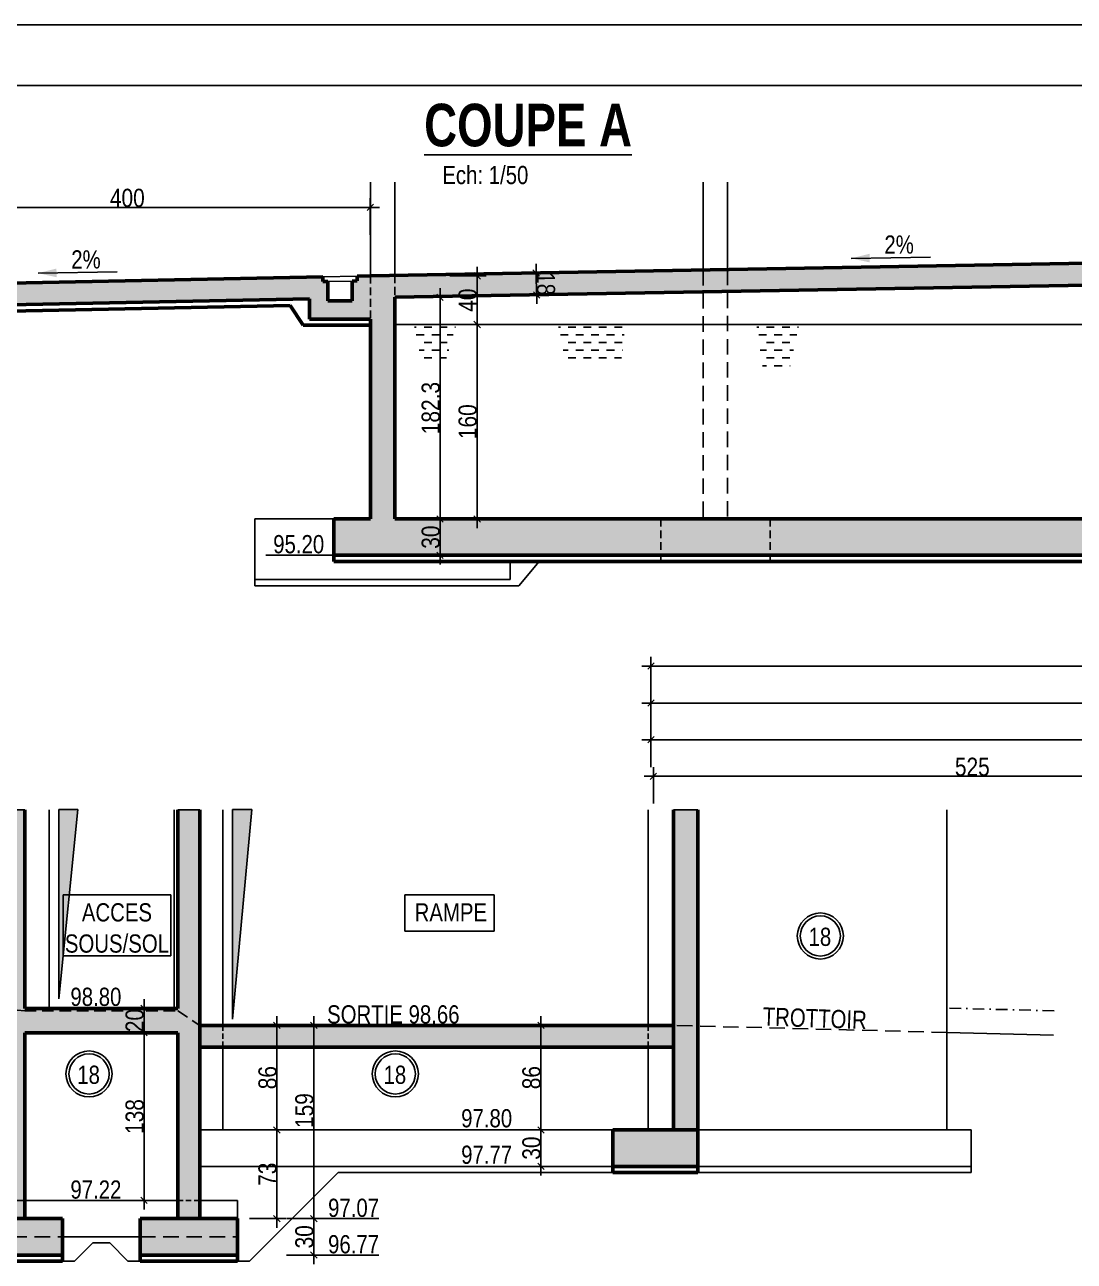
# Model space of a CAD drawing. Header units: centimetres. Extents: x -4990 to 114398, y -61489 to -12305.
# Drawn here: x 39443 to 40307, y -17874 to -16857 of the extents above; entities that cross this region are included whole.
import ezdxf
from ezdxf.enums import TextEntityAlignment as Align

# ---------------------------------------------------------------- set-up
doc = ezdxf.new("R2010")
doc.units = ezdxf.units.CM
doc.header["$LTSCALE"] = 0.5
doc.linetypes.add('CACHEX2', pattern=[19.05, 12.7, -6.35])
doc.linetypes.add('TIRETPT2', pattern=[12.7, 6.35, -3.175, 0, -3.175])
doc.layers.get('DEFPOINTS').update_dxf_attribs({"linetype": 'CONTINUOUS'})
for name, color, linetype in [('01_cote_gen', 4, 'CONTINUOUS'), ('01_linteaux', 2, 'CONTINUOUS'), ('01_poch_murs', 253, 'CONTINUOUS'), ('01_texte', 230, 'CONTINUOUS'), ('AA_COTES', 2, 'CONTINUOUS')]:
    doc.layers.add(name, color=color, linetype=linetype)
doc.layers.add('01_murs_coup', color=5, linetype='CONTINUOUS', lineweight=60)
doc.styles.add('impact', font='impact.ttf')
doc.styles.add('MATTE_TXT', font='arial.ttf')
doc.styles.add('STYLE2', font='ARIALN.TTF')
doc.dimstyles.new('JB50', dxfattribs={"dimscale": 0.1, "dimtxt": 150, "dimasz": 15, "dimexe": 0.1, "dimexo": 0.1, "dimgap": 0.09, "dimtad": 1, "dimdec": 1, "dimdsep": 46, "dimtxsty": 'STYLE2', "dimblk1": 'BOND_G', "dimblk2": 'BOND_D', "dimsah": 1, "dimcen": 1.5, "dimdle": 0.01, "dimse1": 1, "dimse2": 1, "dimclrd": 4, "dimclre": 2, "dimclrt": 6, "dimazin": 2, "dimtfac": 2.333333, "dimtdec": 1, "dimtix": 1, "dimtmove": 2, "dimatfit": 3, "dimldrblk": 'BOND_G', "dimfxl": 1, "dimtolj": 1, "dimtzin": 0, "dimarcsym": 0})

# ---------------------------------------------------------------- blocks, each defined once
blk = doc.blocks.new('BOND_G')
at = {"layer": 'AA_COTES', "color": 0}
for p, q in [((0, -5), (0, 15)), ((5, 0), (-5, 0)), ((1.77, 1.77), (-1.77, -1.77))]:
    blk.add_line(p, q, dxfattribs=at)
blk = doc.blocks.new('BOND_D')
at = {"layer": 'AA_COTES', "color": 0}
for p, q in [((5, 0), (-5, 0)), ((-1.77, -1.77), (1.77, 1.77)), ((0, 5), (0, -15))]:
    blk.add_line(p, q, dxfattribs=at)
blk = doc.blocks.new('*D86')
at = {"layer": '01_cote_gen', "color": 4, "lineweight": -2, "transparency": 16777216}
blk.add_line((39962.1, -17475.2), (40484.1, -17475.2), dxfattribs=at)
at = {"layer": 'DEFPOINTS', "color": 0, "transparency": 16777216}
for p in [(40485.6, -17475.2), (40485.6, -17917.5), (39960.6, -18082.5)]:
    blk.add_point(p, dxfattribs=at)
at = {"layer": '01_cote_gen', "color": 4, "lineweight": -2, "transparency": 16777216, "xscale": 1.5, "yscale": 1.5, "zscale": 1.5, "rotation": 180}
blk.add_blockref('BOND_G', (39960.6, -17475.2), dxfattribs=at)
at = {"layer": '01_cote_gen', "color": 4, "lineweight": -2, "transparency": 16777216, "xscale": 1.5, "yscale": 1.5, "zscale": 1.5}
blk.add_blockref('BOND_D', (40485.6, -17475.2), dxfattribs=at)
at = {"layer": '01_cote_gen', "color": 6, "transparency": 16777216, "insert": (40223.1, -17467.5), "char_height": 15, "attachment_point": 5, "style": 'STYLE2'}
blk.add_mtext('\\A1;525', dxfattribs=at)
blk = doc.blocks.new('*D88')
at = {"layer": '01_cote_gen', "color": 4, "lineweight": -2, "transparency": 16777216}
blk.add_line((39960.1, -17445.1), (40929.1, -17445.1), dxfattribs=at)
at = {"layer": 'DEFPOINTS', "color": 0, "transparency": 16777216}
for p in [(40930.6, -17445.1), (39958.6, -17497.7), (40930.6, -17497.7)]:
    blk.add_point(p, dxfattribs=at)
at = {"layer": '01_cote_gen', "color": 4, "lineweight": -2, "transparency": 16777216, "xscale": 1.5, "yscale": 1.5, "zscale": 1.5, "rotation": 180}
blk.add_blockref('BOND_G', (39958.6, -17445.1), dxfattribs=at)
at = {"layer": '01_cote_gen', "color": 4, "lineweight": -2, "transparency": 16777216, "xscale": 1.5, "yscale": 1.5, "zscale": 1.5}
blk.add_blockref('BOND_D', (40930.6, -17445.1), dxfattribs=at)
at = {"layer": '01_cote_gen', "color": 6, "transparency": 16777216, "insert": (40444.6, -17437.4), "char_height": 15, "attachment_point": 5, "style": 'STYLE2'}
blk.add_mtext('\\A1;972', dxfattribs=at)
blk = doc.blocks.new('*D89')
at = {"layer": '01_cote_gen', "color": 4, "lineweight": -2, "transparency": 16777216}
blk.add_line((39960.1, -17414.9), (42635.1, -17414.9), dxfattribs=at)
at = {"layer": 'DEFPOINTS', "color": 0, "transparency": 16777216}
for p in [(42636.6, -17414.9), (39958.6, -17497.7), (42636.6, -17497.7)]:
    blk.add_point(p, dxfattribs=at)
at = {"layer": '01_cote_gen', "color": 4, "lineweight": -2, "transparency": 16777216, "xscale": 1.5, "yscale": 1.5, "zscale": 1.5, "rotation": 180}
blk.add_blockref('BOND_G', (39958.6, -17414.9), dxfattribs=at)
at = {"layer": '01_cote_gen', "color": 4, "lineweight": -2, "transparency": 16777216, "xscale": 1.5, "yscale": 1.5, "zscale": 1.5}
blk.add_blockref('BOND_D', (42636.6, -17414.9), dxfattribs=at)
at = {"layer": '01_cote_gen', "color": 6, "transparency": 16777216, "insert": (41240.1, -17407.2), "char_height": 15, "attachment_point": 5, "style": 'STYLE2'}
blk.add_mtext('\\A1;2678', dxfattribs=at)
blk = doc.blocks.new('*D91')
at = {"layer": '01_cote_gen', "color": 4, "lineweight": -2, "transparency": 16777216}
blk.add_line((39960.1, -17384.5), (44744.1, -17384.5), dxfattribs=at)
at = {"layer": 'DEFPOINTS', "color": 0, "transparency": 16777216}
for p in [(44745.6, -17384.5), (44745.6, -17392.8), (39958.6, -17407.4)]:
    blk.add_point(p, dxfattribs=at)
at = {"layer": '01_cote_gen', "color": 4, "lineweight": -2, "transparency": 16777216, "xscale": 1.5, "yscale": 1.5, "zscale": 1.5, "rotation": 180}
blk.add_blockref('BOND_G', (39958.6, -17384.5), dxfattribs=at)
at = {"layer": '01_cote_gen', "color": 4, "lineweight": -2, "transparency": 16777216, "xscale": 1.5, "yscale": 1.5, "zscale": 1.5}
blk.add_blockref('BOND_D', (44745.6, -17384.5), dxfattribs=at)
at = {"layer": '01_cote_gen', "color": 6, "transparency": 16777216, "insert": (42352.1, -17376.9), "char_height": 15, "attachment_point": 5, "style": 'STYLE2'}
blk.add_mtext('\\A1;4787', dxfattribs=at)
blk = doc.blocks.new('*D344')
at = {"layer": '01_cote_gen', "color": 4, "lineweight": -2, "transparency": 16777216}
blk.add_line((39815.5, -17104.9), (39815.5, -17261.9), dxfattribs=at)
at = {"layer": 'DEFPOINTS', "color": 0, "transparency": 16777216}
for p in [(39813.1, -17103.4), (39815.5, -17263.4), (39821.6, -17263.4)]:
    blk.add_point(p, dxfattribs=at)
at = {"layer": '01_cote_gen', "color": 4, "lineweight": -2, "transparency": 16777216, "xscale": 1.5, "yscale": 1.5, "zscale": 1.5}
for name, p, rotation in [('BOND_G', (39815.5, -17103.4), 90), ('BOND_D', (39815.5, -17263.4), 270)]:
    blk.add_blockref(name, p, dxfattribs=dict(at, rotation=rotation))
at = {"layer": '01_cote_gen', "color": 6, "transparency": 16777216, "insert": (39807.8, -17183.4), "char_height": 15, "attachment_point": 5, "rotation": 90, "style": 'STYLE2'}
blk.add_mtext('\\A1;160', dxfattribs=at)
blk = doc.blocks.new('*D345')
at = {"layer": '01_cote_gen', "color": 4, "lineweight": -2, "transparency": 16777216}
blk.add_line((39815.5, -17064.9), (39815.5, -17101.9), dxfattribs=at)
at = {"layer": 'DEFPOINTS', "color": 0, "transparency": 16777216}
for p in [(39706, -17063.4), (39730.4, -17103.4), (39815.5, -17103.4)]:
    blk.add_point(p, dxfattribs=at)
at = {"layer": '01_cote_gen', "color": 4, "lineweight": -2, "transparency": 16777216, "xscale": 1.5, "yscale": 1.5, "zscale": 1.5}
for name, p, rotation in [('BOND_G', (39815.5, -17063.4), 90), ('BOND_D', (39815.5, -17103.4), 270)]:
    blk.add_blockref(name, p, dxfattribs=dict(at, rotation=rotation))
at = {"layer": '01_cote_gen', "color": 6, "transparency": 16777216, "insert": (39807.8, -17083.4), "char_height": 15, "attachment_point": 5, "rotation": 90, "style": 'STYLE2'}
blk.add_mtext('\\A1;40', dxfattribs=at)
blk = doc.blocks.new('*D346')
at = {"layer": '01_cote_gen', "color": 4, "lineweight": -2, "transparency": 16777216}
blk.add_line((39785, -17082.5), (39785, -17261.9), dxfattribs=at)
at = {"layer": 'DEFPOINTS', "color": 0, "transparency": 16777216}
for p in [(39747.6, -17081), (39773.6, -17263.4), (39785, -17263.4)]:
    blk.add_point(p, dxfattribs=at)
at = {"layer": '01_cote_gen', "color": 4, "lineweight": -2, "transparency": 16777216, "xscale": 1.5, "yscale": 1.5, "zscale": 1.5}
for name, p, rotation in [('BOND_G', (39785, -17081), 90), ('BOND_D', (39785, -17263.4), 270)]:
    blk.add_blockref(name, p, dxfattribs=dict(at, rotation=rotation))
at = {"layer": '01_cote_gen', "color": 6, "transparency": 16777216, "insert": (39777.4, -17172.2), "char_height": 15, "attachment_point": 5, "rotation": 90, "style": 'STYLE2'}
blk.add_mtext('\\A1;182.3', dxfattribs=at)
blk = doc.blocks.new('*D347')
at = {"layer": '01_cote_gen', "color": 4, "lineweight": -2, "transparency": 16777216}
blk.add_line((39864.2, -17062.5), (39864.4, -17077.5), dxfattribs=at)
at = {"layer": 'DEFPOINTS', "color": 0, "transparency": 16777216}
for p in [(39868.8, -17060.9), (39864.5, -17079), (39869.1, -17078.9)]:
    blk.add_point(p, dxfattribs=at)
at = {"layer": '01_cote_gen', "color": 4, "lineweight": -2, "transparency": 16777216, "xscale": 1.5, "yscale": 1.5, "zscale": 1.5}
for name, p, rotation in [('BOND_G', (39864.2, -17061), 91.00132240605959), ('BOND_D', (39864.5, -17079), 271.0013224060596)]:
    blk.add_blockref(name, p, dxfattribs=dict(at, rotation=rotation))
at = {"layer": '01_cote_gen', "color": 6, "transparency": 16777216, "insert": (39872, -17069.8), "char_height": 15, "attachment_point": 5, "rotation": 271.0013, "style": 'STYLE2'}
blk.add_mtext('\\A1;18', dxfattribs=at)
blk = doc.blocks.new('*D348')
at = {"layer": '01_cote_gen', "color": 4, "lineweight": -2, "transparency": 16777216}
blk.add_line((39785, -17264.9), (39785, -17291.9), dxfattribs=at)
at = {"layer": 'DEFPOINTS', "color": 0, "transparency": 16777216}
for p in [(39762.5, -17263.4), (39762.5, -17293.4), (39785, -17293.4)]:
    blk.add_point(p, dxfattribs=at)
at = {"layer": '01_cote_gen', "color": 4, "lineweight": -2, "transparency": 16777216, "xscale": 1.5, "yscale": 1.5, "zscale": 1.5}
for name, p, rotation in [('BOND_G', (39785, -17263.4), 90), ('BOND_D', (39785, -17293.4), 270)]:
    blk.add_blockref(name, p, dxfattribs=dict(at, rotation=rotation))
at = {"layer": '01_cote_gen', "color": 6, "transparency": 16777216, "insert": (39777.4, -17278.4), "char_height": 15, "attachment_point": 5, "rotation": 90, "style": 'STYLE2'}
blk.add_mtext('\\A1;30', dxfattribs=at)
blk = doc.blocks.new('*D355')
at = {"layer": '01_cote_gen', "color": 4, "lineweight": -2, "transparency": 16777216}
blk.add_line((39329.1, -17007), (39726.1, -17007), dxfattribs=at)
at = {"layer": 'DEFPOINTS', "color": 0, "transparency": 16777216}
for p in [(39727.6, -17007), (39727.6, -17057.4), (39327.6, -17071.4)]:
    blk.add_point(p, dxfattribs=at)
at = {"layer": '01_cote_gen', "color": 4, "lineweight": -2, "transparency": 16777216, "xscale": 1.5, "yscale": 1.5, "zscale": 1.5, "rotation": 180}
blk.add_blockref('BOND_G', (39327.6, -17007), dxfattribs=at)
at = {"layer": '01_cote_gen', "color": 4, "lineweight": -2, "transparency": 16777216, "xscale": 1.5, "yscale": 1.5, "zscale": 1.5}
blk.add_blockref('BOND_D', (39727.6, -17007), dxfattribs=at)
at = {"layer": '01_cote_gen', "color": 6, "transparency": 16777216, "insert": (39527.6, -16999.3), "char_height": 15, "attachment_point": 5, "style": 'STYLE2'}
blk.add_mtext('\\A1;400', dxfattribs=at)
blk = doc.blocks.new('*D403')
at = {"layer": '01_cote_gen', "color": 4, "lineweight": -2, "transparency": 16777216}
blk.add_line((39541.4, -17822.7), (39541.4, -17687.7), dxfattribs=at)
at = {"layer": 'DEFPOINTS', "color": 0, "transparency": 16777216}
for p in [(39525.2, -17686.2), (39541.4, -17686.2), (39515.9, -17824.2)]:
    blk.add_point(p, dxfattribs=at)
at = {"layer": '01_cote_gen', "color": 4, "lineweight": -2, "transparency": 16777216, "xscale": 1.5, "yscale": 1.5, "zscale": 1.5}
for name, p, rotation in [('BOND_D', (39541.4, -17686.2), 90), ('BOND_G', (39541.4, -17824.2), 270)]:
    blk.add_blockref(name, p, dxfattribs=dict(at, rotation=rotation))
at = {"layer": '01_cote_gen', "color": 6, "transparency": 16777216, "insert": (39533.7, -17755.2), "char_height": 15, "attachment_point": 5, "rotation": 90, "style": 'STYLE2'}
blk.add_mtext('\\A1;138', dxfattribs=at)
blk = doc.blocks.new('*D404')
at = {"layer": '01_cote_gen', "color": 4, "lineweight": -2, "transparency": 16777216}
blk.add_line((39541.4, -17684.7), (39541.4, -17667.7), dxfattribs=at)
at = {"layer": 'DEFPOINTS', "color": 0, "transparency": 16777216}
for p in [(39541.4, -17666.2), (39563.9, -17666.2), (39563.9, -17686.2)]:
    blk.add_point(p, dxfattribs=at)
at = {"layer": '01_cote_gen', "color": 4, "lineweight": -2, "transparency": 16777216, "xscale": 1.5, "yscale": 1.5, "zscale": 1.5}
for name, p, rotation in [('BOND_D', (39541.4, -17666.2), 90), ('BOND_G', (39541.4, -17686.2), 270)]:
    blk.add_blockref(name, p, dxfattribs=dict(at, rotation=rotation))
at = {"layer": '01_cote_gen', "color": 6, "transparency": 16777216, "insert": (39533.7, -17676.2), "char_height": 15, "attachment_point": 5, "rotation": 90, "style": 'STYLE2'}
blk.add_mtext('\\A1;20', dxfattribs=at)
blk = doc.blocks.new('*D405')
at = {"layer": '01_cote_gen', "color": 4, "lineweight": -2, "transparency": 16777216}
blk.add_line((39681.1, -17681.7), (39681.1, -17837.7), dxfattribs=at)
at = {"layer": 'DEFPOINTS', "color": 0, "transparency": 16777216}
for p in [(39657.9, -17680.2), (39618.2, -17839.2), (39681.1, -17839.2)]:
    blk.add_point(p, dxfattribs=at)
at = {"layer": '01_cote_gen', "color": 4, "lineweight": -2, "transparency": 16777216, "xscale": 1.5, "yscale": 1.5, "zscale": 1.5}
for name, p, rotation in [('BOND_G', (39681.1, -17680.2), 90), ('BOND_D', (39681.1, -17839.2), 270)]:
    blk.add_blockref(name, p, dxfattribs=dict(at, rotation=rotation))
at = {"layer": '01_cote_gen', "color": 6, "transparency": 16777216, "insert": (39673.4, -17750.3), "char_height": 15, "attachment_point": 5, "rotation": 90, "style": 'STYLE2'}
blk.add_mtext('\\A1;159', dxfattribs=at)
blk = doc.blocks.new('*D406')
at = {"layer": '01_cote_gen', "color": 4, "lineweight": -2, "transparency": 16777216}
blk.add_line((39681.1, -17840.7), (39681.1, -17867.7), dxfattribs=at)
at = {"layer": 'DEFPOINTS', "color": 0, "transparency": 16777216}
for p in [(39673.6, -17839.2), (39613.4, -17869.2), (39681.1, -17869.2)]:
    blk.add_point(p, dxfattribs=at)
at = {"layer": '01_cote_gen', "color": 4, "lineweight": -2, "transparency": 16777216, "xscale": 1.5, "yscale": 1.5, "zscale": 1.5}
for name, p, rotation in [('BOND_G', (39681.1, -17839.2), 90), ('BOND_D', (39681.1, -17869.2), 270)]:
    blk.add_blockref(name, p, dxfattribs=dict(at, rotation=rotation))
at = {"layer": '01_cote_gen', "color": 6, "transparency": 16777216, "insert": (39673.4, -17854.2), "char_height": 15, "attachment_point": 5, "rotation": 90, "style": 'STYLE2'}
blk.add_mtext('\\A1;30', dxfattribs=at)
blk = doc.blocks.new('*D407')
at = {"layer": '01_cote_gen', "color": 4, "lineweight": -2, "transparency": 16777216}
blk.add_line((39650.7, -17767.7), (39650.7, -17837.7), dxfattribs=at)
at = {"layer": 'DEFPOINTS', "color": 0, "transparency": 16777216}
for p in [(39641.6, -17766.2), (39650.7, -17839.2), (39658.6, -17839.2)]:
    blk.add_point(p, dxfattribs=at)
at = {"layer": '01_cote_gen', "color": 4, "lineweight": -2, "transparency": 16777216, "xscale": 1.5, "yscale": 1.5, "zscale": 1.5}
for name, p, rotation in [('BOND_G', (39650.7, -17766.2), 90), ('BOND_D', (39650.7, -17839.2), 270)]:
    blk.add_blockref(name, p, dxfattribs=dict(at, rotation=rotation))
at = {"layer": '01_cote_gen', "color": 6, "transparency": 16777216, "insert": (39643.1, -17802.7), "char_height": 15, "attachment_point": 5, "rotation": 90, "style": 'STYLE2'}
blk.add_mtext('\\A1;73', dxfattribs=at)
blk = doc.blocks.new('*D408')
at = {"layer": '01_cote_gen', "color": 4, "lineweight": -2, "transparency": 16777216}
blk.add_line((39650.7, -17681.7), (39650.7, -17764.7), dxfattribs=at)
at = {"layer": 'DEFPOINTS', "color": 0, "transparency": 16777216}
for p in [(39649.7, -17680.2), (39643.2, -17766.2), (39650.7, -17766.2)]:
    blk.add_point(p, dxfattribs=at)
at = {"layer": '01_cote_gen', "color": 4, "lineweight": -2, "transparency": 16777216, "xscale": 1.5, "yscale": 1.5, "zscale": 1.5}
for name, p, rotation in [('BOND_G', (39650.7, -17680.2), 90), ('BOND_D', (39650.7, -17766.2), 270)]:
    blk.add_blockref(name, p, dxfattribs=dict(at, rotation=rotation))
at = {"layer": '01_cote_gen', "color": 6, "transparency": 16777216, "insert": (39643.1, -17723.2), "char_height": 15, "attachment_point": 5, "rotation": 90, "style": 'STYLE2'}
blk.add_mtext('\\A1;86', dxfattribs=at)
blk = doc.blocks.new('*D409')
at = {"layer": '01_poch_murs', "color": 4, "lineweight": -2, "transparency": 16777216}
blk.add_line((39868, -17794.7), (39868, -17767.7), dxfattribs=at)
at = {"layer": 'DEFPOINTS', "color": 0, "transparency": 16777216}
for p in [(39868, -17766.2), (39890.4, -17766.2), (39890.4, -17796.2)]:
    blk.add_point(p, dxfattribs=at)
at = {"layer": '01_poch_murs', "color": 4, "lineweight": -2, "transparency": 16777216, "xscale": 1.5, "yscale": 1.5, "zscale": 1.5}
for name, p, rotation in [('BOND_D', (39868, -17766.2), 90), ('BOND_G', (39868, -17796.2), 270)]:
    blk.add_blockref(name, p, dxfattribs=dict(at, rotation=rotation))
at = {"layer": '01_poch_murs', "color": 6, "transparency": 16777216, "insert": (39860.3, -17781.2), "char_height": 15, "attachment_point": 5, "rotation": 90, "style": 'STYLE2'}
blk.add_mtext('\\A1;30', dxfattribs=at)
blk = doc.blocks.new('*D410')
at = {"layer": '01_poch_murs', "color": 4, "lineweight": -2, "transparency": 16777216}
blk.add_line((39868, -17764.7), (39868, -17681.7), dxfattribs=at)
at = {"layer": 'DEFPOINTS', "color": 0, "transparency": 16777216}
for p in [(39868, -17680.2), (39899.3, -17680.2), (39890.5, -17766.2)]:
    blk.add_point(p, dxfattribs=at)
at = {"layer": '01_poch_murs', "color": 4, "lineweight": -2, "transparency": 16777216, "xscale": 1.5, "yscale": 1.5, "zscale": 1.5}
for name, p, rotation in [('BOND_D', (39868, -17680.2), 90), ('BOND_G', (39868, -17766.2), 270)]:
    blk.add_blockref(name, p, dxfattribs=dict(at, rotation=rotation))
at = {"layer": '01_poch_murs', "color": 6, "transparency": 16777216, "insert": (39860.3, -17723.2), "char_height": 15, "attachment_point": 5, "rotation": 90, "style": 'STYLE2'}
blk.add_mtext('\\A1;86', dxfattribs=at)

msp = doc.modelspace()

# ---------------------------------------------------------------- hatches: boundary and pattern name
at = {"layer": '01_linteaux'}
h = msp.add_hatch(dxfattribs=at)
h.set_pattern_fill('DASH', color=256, scale=2)
h.set_pattern_definition([(0, (1322.558, 160.088), (6.35, 6.35), [6.35, -6.35])])
h.paths.add_polyline_path([(39798.474, -17103.356), (39763.386, -17103.356), (39769.234, -17131.497), (39790.077, -17131.497)])
h = msp.add_hatch(dxfattribs=at)
h.set_pattern_fill('DASH', color=256, scale=2)
h.set_pattern_definition([(0, (1441.103, 160.088), (6.35, 6.35), [6.35, -6.35])])
h.paths.add_polyline_path([(39937.418, -17103.356), (39881.931, -17103.356), (39887.779, -17131.497), (39934.369, -17131.497)])
h = msp.add_hatch(dxfattribs=at)
h.set_pattern_fill('DASH', color=256, scale=2)
h.set_pattern_definition([(0, (1604.5235, 160.088), (6.35, 6.35), [6.35, -6.35])])
h.paths.add_polyline_path([(40080.44, -17103.356), (40045.352, -17103.356), (40051.2, -17142.924), (40072.043, -17142.924)])
at = {"layer": '01_poch_murs'}
h = msp.add_hatch(color=256, dxfattribs=at)
h.dxf.hatch_style = 1
h.paths.add_polyline_path([(39327.649, -17071.356), (39262.267, -17072.663), (39262.527, -17085.661), (39327.649, -17084.358)])
h.paths.add_polyline_path([(39692.649, -17068.056), (39688.649, -17068.136), (39688.649, -17064.136), (39327.649, -17071.356), (39327.649, -17084.358), (39327.649, -17089.356), (39677.649, -17082.356), (39677.649, -17099.06), (39727.649, -17099.06), (39727.649, -17263.356), (39697.649, -17263.356), (39697.649, -17293.356), (40578.649, -17293.356), (40578.649, -17263.356), (40548.649, -17263.356), (40548.649, -17067.006), (40948.649, -17060.015), (40948.649, -17042.015), (40487.649, -17050.072), (40487.649, -17054.142), (40483.649, -17054.142), (40483.649, -17068.142), (40528.649, -17067.356), (40528.649, -17263.356), (39747.649, -17263.356), (39747.649, -17081.006), (40383.649, -17069.89), (40383.649, -17055.89), (40379.649, -17055.89), (40379.649, -17051.96), (39727.649, -17063.356), (39716.649, -17063.576), (39716.649, -17067.576), (39712.649, -17067.656), (39712.649, -17084.06), (39692.649, -17084.06)])
h = msp.add_hatch(color=256, dxfattribs=at)
h.dxf.hatch_style = 1
h.paths.add_polyline_path([(39443.157, -17502.766), (39425.157, -17502.766), (39425.157, -17538.205), (39130.157, -17538.205), (39130.157, -17502.766), (39112.157, -17502.766), (39112.157, -17538.205), (37987.157, -17538.205), (37987.157, -17824.205), (38007.157, -17824.205), (38007.157, -17561.205), (39112.157, -17561.205), (39112.157, -17824.205), (39130.157, -17824.205), (39130.157, -17561.205), (39425.157, -17561.205), (39425.157, -17839.205), (39443.157, -17839.205), (39443.157, -17686.205), (39569.157, -17686.205), (39569.157, -17839.205), (39587.157, -17839.205), (39587.157, -17502.766), (39569.157, -17502.766), (39569.157, -17666.205), (39443.157, -17666.205)])
h.paths.add_polyline_path([(39112.157, -17781.205), (38017.157, -17781.205), (38017.157, -17784.205), (38007.157, -17784.205), (38007.157, -17794.205), (39112.157, -17794.205)], flags=17)
h.paths.add_polyline_path([(38057.157, -17824.205), (37987.157, -17824.205), (37987.157, -17854.205), (38057.157, -17854.205)])
h.paths.add_polyline_path([(39171.157, -17824.205), (39071.157, -17824.205), (39071.157, -17854.205), (39171.157, -17854.205)])
h.paths.add_polyline_path([(39425.157, -17781.205), (39130.157, -17781.205), (39130.157, -17794.205), (39425.157, -17794.205)], flags=17)
h.paths.add_polyline_path([(39977.157, -17680.205), (39587.157, -17680.205), (39587.157, -17698.205), (39977.157, -17698.205)])
h.paths.add_polyline_path([(39997.157, -17766.205), (39927.157, -17766.205), (39927.157, -17796.205), (39997.157, -17796.205)])
h.paths.add_polyline_path([(39997.157, -17502.766), (39977.157, -17502.766), (39977.157, -17766.205), (39997.157, -17766.205)])
h.paths.add_polyline_path([(39618.157, -17839.205), (39538.157, -17839.205), (39538.157, -17869.205), (39618.157, -17869.205)])
h.paths.add_polyline_path([(39474.157, -17839.205), (39394.157, -17839.205), (39394.157, -17869.205), (39474.157, -17869.205)])

# ---------------------------------------------------------------- linework, layer by layer
at = {"layer": '01_cote_gen'}
for p, q in [((47895.797, -16856.715), (37832.394, -16856.715)), ((39425.157, -17824.205), (39443.157, -17824.205))]:
    msp.add_line(p, q, dxfattribs=at)
at = {"layer": '01_linteaux'}
for p, q in [((39727.649, -17063.356), (39727.649, -16986.399)), ((39747.649, -17063.006), (39747.649, -16986.399)), ((40001.649, -17058.567), (40001.649, -16986.399)), ((40021.649, -17058.217), (40021.649, -16986.399)), ((39688.649, -17064.136), (39716.649, -17063.576)), ((39692.649, -17068.056), (39712.649, -17067.656)), ((39747.649, -17103.356), (40528.649, -17103.356)), ((39790.077, -17131.497), (39790.077, -17131.497)), ((39908.622, -17131.497), (39908.622, -17131.497)), ((40072.043, -17131.497), (40072.043, -17131.497)), ((39632.649, -17263.356), (39632.649, -17318.356)), ((39697.649, -17263.356), (39632.649, -17263.356)), ((39842.649, -17298.356), (39842.649, -17313.356)), ((39849.978, -17318.356), (39866.663, -17298.356)), ((39632.649, -17313.356), (39842.649, -17313.356)), ((39632.649, -17318.356), (39849.978, -17318.356)), ((39463.157, -17502.766), (39463.157, -17666.205)), ((39566.157, -17502.766), (39566.157, -17666.205)), ((39606.157, -17502.766), (39606.157, -17680.205)), ((39956.157, -17502.766), (39956.157, -17680.205)), ((40202.157, -17766.205), (40202.157, -17502.766)), ((40289.854, -17688.223), (40202.157, -17685.974)), ((39606.157, -17698.205), (39606.157, -17766.205)), ((39956.157, -17698.205), (39956.157, -17766.205)), ((39927.157, -17766.205), (39587.157, -17766.205)), ((39997.157, -17766.205), (40222.157, -17766.205)), ((40222.157, -17801.205), (40222.157, -17766.205)), ((39927.157, -17796.205), (39587.157, -17796.205)), ((39997.157, -17796.205), (40222.157, -17796.205)), ((39628.157, -17874.205), (39701.157, -17801.205)), ((39927.157, -17801.205), (39701.157, -17801.205)), ((39997.157, -17801.205), (40222.157, -17801.205)), ((39443.157, -17824.205), (39569.157, -17824.205)), ((39587.157, -17824.205), (39618.157, -17824.205)), ((39618.157, -17839.205), (39618.157, -17824.205)), ((39474.157, -17854.205), (39538.157, -17854.205)), ((39484.157, -17874.205), (39499.157, -17859.205)), ((39499.157, -17859.205), (39513.157, -17859.205)), ((39528.157, -17874.205), (39513.157, -17859.205)), ((39484.157, -17874.205), (39474.157, -17874.205)), ((39528.157, -17874.205), (39538.157, -17874.205)), ((39628.157, -17874.205), (39618.157, -17874.205))]:
    msp.add_line(p, q, dxfattribs=at)
at = {"layer": '01_linteaux', "linetype": 'CACHEX2'}
for p, q in [((39727.649, -17063.356), (39727.649, -17099.06)), ((39747.649, -17063.006), (39747.649, -17081.006)), ((39966.649, -17263.356), (39966.649, -17298.356)), ((40056.649, -17263.356), (40056.649, -17298.356))]:
    msp.add_line(p, q, dxfattribs=at)
at = {"layer": '01_linteaux', "linetype": 'CACHEX2', "ltscale": 2}
for p, q in [((40001.649, -17058.567), (40001.649, -17263.356)), ((40021.649, -17058.217), (40021.649, -17263.356)), ((39443.157, -17668.205), (37987.157, -17556.142)), ((40202.157, -17685.974), (39977.157, -17680.205)), ((39394.157, -17854.205), (39474.157, -17854.205)), ((39538.157, -17854.205), (39618.157, -17854.205))]:
    msp.add_line(p, q, dxfattribs=at)
at = {"layer": '01_linteaux', "linetype": 'CACHEX2', "ltscale": 1.5}
for p, q in [((39443.157, -17668.205), (39569.157, -17668.205)), ((39569.157, -17668.205), (39587.157, -17680.205))]:
    msp.add_line(p, q, dxfattribs=at)
at = {"layer": '01_linteaux', "linetype": 'TIRETPT2', "ltscale": 3}
msp.add_line((40290.367, -17668.23), (40202.157, -17665.968), dxfattribs=at)
at = {"layer": '01_linteaux', "linetype": 'CACHEX2', "ltscale": 0.7}
for p, q in [((39606.157, -17680.205), (39606.157, -17698.205)), ((39956.157, -17680.205), (39956.157, -17698.205)), ((39569.157, -17824.205), (39587.157, -17824.205))]:
    msp.add_line(p, q, dxfattribs=at)
at = {"layer": '01_murs_coup', "linetype": 'Continuous', "lineweight": 50}
for p, q in [((39727.649, -17063.356), (40379.649, -17051.96)), ((39688.649, -17064.136), (39262.267, -17072.663)), ((39688.649, -17064.136), (39688.649, -17068.136)), ((39727.649, -17063.356), (39716.649, -17063.576)), ((39716.649, -17063.576), (39716.649, -17067.576)), ((39688.649, -17068.136), (39692.649, -17068.056)), ((39692.649, -17068.056), (39692.649, -17084.06)), ((39712.649, -17067.656), (39716.649, -17067.576)), ((39712.649, -17067.656), (39712.649, -17084.06)), ((39747.649, -17081.006), (40383.649, -17069.89)), ((39677.649, -17082.356), (39327.649, -17089.356)), ((39677.649, -17082.356), (39677.649, -17099.06)), ((39692.649, -17084.06), (39712.649, -17084.06)), ((39747.649, -17081.006), (39747.649, -17263.356)), ((39661.619, -17087.677), (39324.557, -17094.418)), ((39672.453, -17104.06), (39661.619, -17087.677)), ((39672.453, -17104.06), (39727.649, -17104.06)), ((39677.649, -17099.06), (39727.649, -17099.06)), ((39727.649, -17099.06), (39727.649, -17263.356)), ((39697.649, -17263.356), (39727.649, -17263.356)), ((39697.649, -17263.356), (39697.649, -17298.356)), ((39747.649, -17263.356), (40528.649, -17263.356)), ((39697.649, -17293.356), (40578.649, -17293.356)), ((39697.649, -17298.356), (40578.649, -17298.356)), ((39443.157, -17502.766), (39443.157, -17666.205)), ((39569.157, -17502.766), (39569.157, -17666.205)), ((39587.157, -17502.766), (39587.157, -17839.205)), ((39977.157, -17502.766), (39977.157, -17766.205)), ((39997.157, -17796.205), (39997.157, -17502.766)), ((39443.157, -17666.205), (39569.157, -17666.205)), ((39587.157, -17680.205), (39977.157, -17680.205)), ((39443.157, -17686.205), (39569.157, -17686.205)), ((39443.157, -17686.205), (39443.157, -17839.205)), ((39569.157, -17686.205), (39569.157, -17839.205)), ((39587.157, -17698.205), (39977.157, -17698.205)), ((39927.157, -17766.205), (39997.157, -17766.205)), ((39927.157, -17766.205), (39927.157, -17801.205)), ((39997.157, -17766.205), (39997.157, -17801.205)), ((39927.157, -17796.205), (39997.157, -17796.205)), ((39997.157, -17801.205), (39927.157, -17801.205)), ((39394.157, -17839.205), (39474.157, -17839.205)), ((39474.157, -17839.205), (39474.157, -17874.205)), ((39538.157, -17839.205), (39538.157, -17874.205)), ((39538.157, -17839.205), (39618.157, -17839.205)), ((39618.157, -17839.205), (39618.157, -17874.205)), ((39394.157, -17869.205), (39474.157, -17869.205)), ((39394.157, -17874.205), (39474.157, -17874.205)), ((39538.157, -17869.205), (39618.157, -17869.205)), ((39538.157, -17874.205), (39618.157, -17874.205))]:
    msp.add_line(p, q, dxfattribs=at)
at = {"layer": '01_poch_murs'}
for p, q in [((39471.266, -17502.554), (39471.266, -17658.382)), ((39471.266, -17658.382), (39486.983, -17502.554)), ((39471.266, -17502.554), (39486.983, -17502.554)), ((39614.266, -17502.554), (39614.266, -17674.949)), ((39614.266, -17674.949), (39629.983, -17502.554)), ((39614.266, -17502.554), (39629.983, -17502.554)), ((39443.157, -17502.766), (39425.157, -17502.766)), ((39587.157, -17502.766), (39569.157, -17502.766)), ((39997.157, -17502.766), (39977.157, -17502.766))]:
    msp.add_line(p, q, dxfattribs=at)
for points in [[(39471.266, -17502.554), (39486.983, -17502.554), (39471.266, -17658.382)], [(39614.266, -17502.554), (39629.983, -17502.554), (39614.266, -17674.949)]]:
    msp.add_solid(points, dxfattribs=at)
at = {"layer": '01_texte'}
for p, q in [((47845.797, -16906.715), (37882.394, -16906.715)), ((40123.399, -17048.984), (40188.637, -17047.956)), ((39454.122, -17061.185), (39519.36, -17060.157)), ((39641.532, -17293.356), (39697.649, -17293.356)), ((39688.551, -17839.205), (39734.654, -17839.205)), ((39688.551, -17869.205), (39734.654, -17869.205))]:
    msp.add_line(p, q, dxfattribs=at)
for points in [[(39474.775, -17572.876), (39563.374, -17572.876), (39563.374, -17622.826), (39474.775, -17622.826)], [(39756.023, -17572.876), (39829.414, -17572.876), (39829.414, -17602.565), (39756.023, -17602.565)]]:
    msp.add_lwpolyline(points, close=True, dxfattribs=at)
for centre, radius in [((40098.001, -17606.628), 18.961), ((40098.001, -17606.628), 16.519), ((39496.07, -17720.165), 18.961), ((39496.07, -17720.165), 16.519), ((39748.181, -17720.165), 18.961), ((39748.181, -17720.165), 16.519)]:
    msp.add_circle(centre, radius, dxfattribs=at)
for points in [[(40123.399, -17048.984), (40138.559, -17045.183), (40138.615, -17048.744)], [(40123.399, -17048.984), (40138.671, -17052.306), (40138.615, -17048.744)], [(39454.122, -17061.185), (39469.282, -17057.384), (39469.338, -17060.945)], [(39454.122, -17061.185), (39469.394, -17064.507), (39469.338, -17060.945)]]:
    msp.add_solid(points, dxfattribs=at)

# ---------------------------------------------------------------- texts
at = {"layer": '01_texte', "style": 'impact'}
msp.add_text('%%UCOUPE A', height=35, dxfattribs=at).set_placement((39857.442, -16967.267), align=Align.BOTTOM_CENTER)
at = {"layer": '01_texte', "style": 'MATTE_TXT', "width": 0.8}
for s, p in [('Ech: 1/50', (39822.262, -16992.384)), ('2%%%', (40162.838, -17049.633)), ('2%%%', (39493.561, -17061.834)), ('95.20', (39668.66, -17296.188)), ('ACCES', (39519.052, -17599.172)), ('RAMPE', (39793.897, -17599.172)), ('18', (40097.642, -17619.301)), ('SOUS/SOL', (39519.052, -17624.843)), ('98.80', (39501.739, -17668.678)), ('SORTIE 98.66', (39746.523, -17683.144)), ('18', (39495.711, -17732.838)), ('18', (39747.822, -17732.838)), ('97.80', (39823.362, -17768.629)), ('97.77', (39823.362, -17798.629)), ('97.22', (39501.739, -17827.29)), ('97.07', (39713.823, -17842.307)), ('96.77', (39713.823, -17872.307))]:
    msp.add_text(s, height=15, dxfattribs=at).set_placement(p, align=Align.BOTTOM_CENTER)
msp.add_text('TROTTOIR', height=15, rotation=357.988617, dxfattribs=at).set_placement((40092.988, -17686.303), align=Align.BOTTOM_CENTER)

# ---------------------------------------------------------------- dimensions: what is measured, and where the dimension line sits
at = {"layer": '01_cote_gen'}
for base, p1, p2, picture, middle in [((39727.649, -17006.956), (39327.649, -17071.356), (39727.649, -17057.398), '*D355', (39527.649, -16999.288)), ((44745.633, -17384.523), (39958.633, -17407.416), (44745.633, -17392.848), '*D91', (42352.133, -17376.855)), ((40930.633, -17445.09), (39958.633, -17497.654), (40930.633, -17497.654), '*D88', (40444.633, -17437.422)), ((40485.633, -17475.154), (39960.633, -18082.484), (40485.633, -17917.484), '*D86', (40223.133, -17467.486))]:
    dim = msp.add_linear_dim(base=base, p1=p1, p2=p2, dimstyle='JB50', dxfattribs=at)
    dim.commit()
    dim.dimension.update_dxf_attribs({"geometry": picture, "text_midpoint": middle})
dim = msp.add_aligned_dim(p1=(39868.773, -17060.889), p2=(39869.087, -17078.884), distance=-4.62, dimstyle='JB50', dxfattribs=at)
dim.commit()
dim.dimension.update_dxf_attribs({"geometry": '*D347', "text_midpoint": (39871.977, -17069.833)})
for base, p1, p2, picture, middle in [((39815.455, -17103.356), (39705.977, -17063.368), (39730.367, -17103.356), '*D345', (39807.788, -17083.362)), ((39785.0246, -17263.3556), (39747.6494, -17081.006), (39773.5794, -17263.3556), '*D346', (39777.357, -17172.1808)), ((39815.455, -17263.356), (39813.084, -17103.356), (39821.62, -17263.356), '*D344', (39807.788, -17183.356)), ((39785.025, -17293.356), (39762.525, -17263.356), (39762.525, -17293.356), '*D348', (39777.357, -17278.356)), ((39541.361, -17666.205), (39563.861, -17686.205), (39563.861, -17666.205), '*D404', (39533.694, -17676.205)), ((39650.719, -17766.205), (39649.651, -17680.205), (39643.219, -17766.205), '*D408', (39643.051, -17723.205)), ((39541.361, -17686.205), (39515.908, -17824.205), (39525.191, -17686.205), '*D403', (39533.694, -17755.205)), ((39650.719, -17839.205), (39641.632, -17766.205), (39658.551, -17839.205), '*D407', (39643.051, -17802.705)), ((39681.051, -17869.205), (39673.551, -17839.205), (39613.436, -17869.205), '*D406', (39673.383, -17854.205))]:
    dim = msp.add_linear_dim(base=base, p1=p1, p2=p2, angle=90, dimstyle='JB50', dxfattribs=at)
    dim.commit()
    dim.dimension.update_dxf_attribs({"geometry": picture, "text_midpoint": middle})
dim = msp.add_linear_dim(base=(42636.633, -17414.916), p1=(39958.633, -17497.654), p2=(42636.633, -17497.654), dimstyle='JB50', dxfattribs=at)
dim.commit()
dim.dimension.update_dxf_attribs({"geometry": '*D89', "text_midpoint": (41240.074, -17407.249), "dimtype": 160})
dim = msp.add_linear_dim(base=(39681.051, -17839.205), p1=(39657.91, -17680.205), p2=(39618.157, -17839.205), angle=90, dimstyle='JB50', dxfattribs=at)
dim.commit()
dim.dimension.update_dxf_attribs({"geometry": '*D405', "text_midpoint": (39673.383, -17750.256), "dimtype": 160})
at = {"layer": '01_poch_murs'}
for base, p1, p2, picture, middle in [((39867.963, -17680.205), (39890.463, -17766.205), (39899.263, -17680.205), '*D410', (39860.295, -17723.205)), ((39867.963, -17766.205), (39890.4, -17796.205), (39890.4, -17766.205), '*D409', (39860.295, -17781.205))]:
    dim = msp.add_linear_dim(base=base, p1=p1, p2=p2, angle=90, dimstyle='JB50', dxfattribs=at)
    dim.commit()
    dim.dimension.update_dxf_attribs({"geometry": picture, "text_midpoint": middle})

doc.saveas('drawing.dxf')
